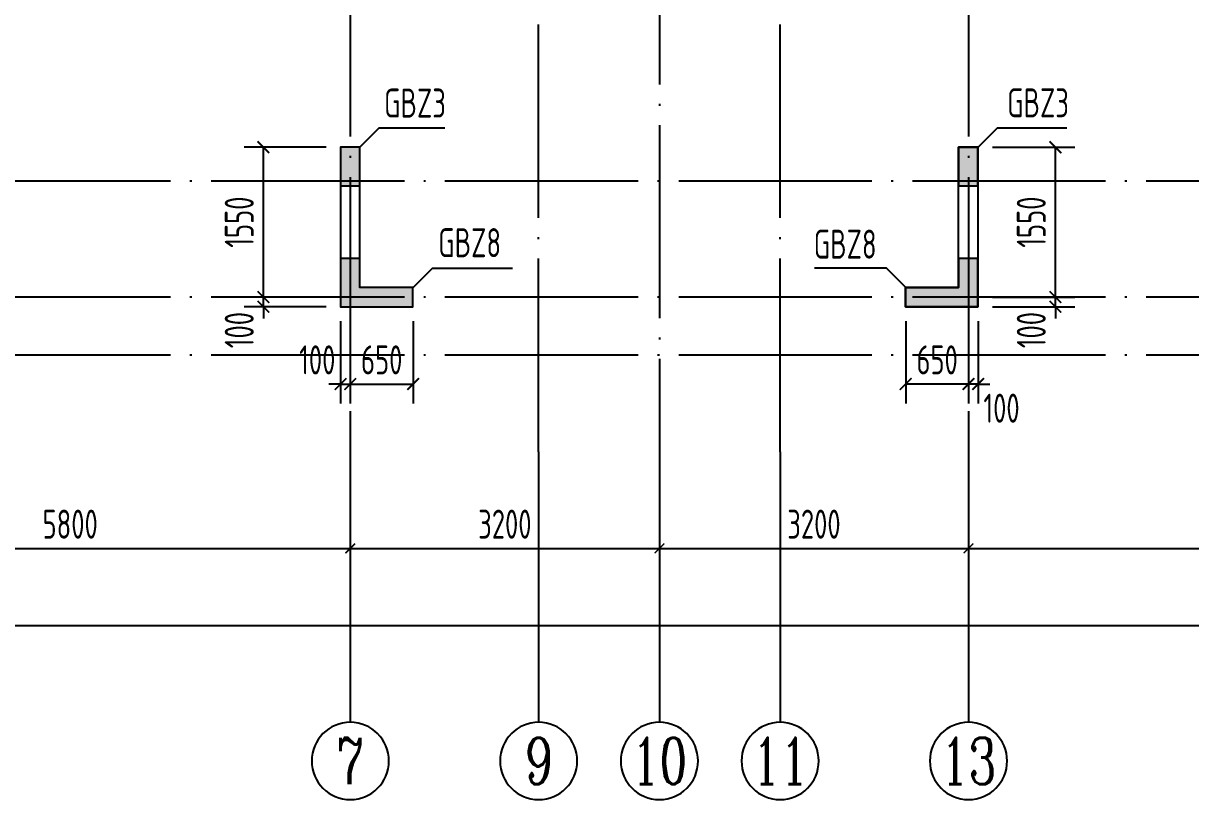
# Model space of a CAD drawing. Extents: x -1058961 to 23600, y -449123 to 2751847.
# Drawn here: x -438814 to -426729, y -190577 to -182545 of the extents above; entities that cross this region are included whole.
import ezdxf
from ezdxf.enums import TextEntityAlignment as Align

# ---------------------------------------------------------------- set-up
doc = ezdxf.new("R2010")
doc.units = 0
doc.header["$LTSCALE"] = 1000
doc.linetypes.add('DOTE', pattern=[2.42, 2, -0.2, 0.02, -0.2])
doc.layers.get('0').update_dxf_attribs({"linetype": 'CONTINUOUS'})
doc.layers.get('DEFPOINTS').update_dxf_attribs({"linetype": 'CONTINUOUS'})
for name, color, linetype in [('A-AXIS', 1, 'CONTINUOUS'), ('A-DOTE', 10, 'DOTE'), ('AXIS_NUM', 7, 'CONTINUOUS'), ('S-Q墙实线', 6, 'CONTINUOUS'), ('S-Q墙标注', 3, 'CONTINUOUS'), ('S-X详图填充', 252, 'CONTINUOUS'), ('S-X详图实线', 4, 'CONTINUOUS'), ('S-Y一般标注', 3, 'CONTINUOUS'), ('S-Z柱编号', 6, 'CONTINUOUS')]:
    doc.layers.add(name, color=color, linetype=linetype)
doc.styles.add('TSSD_Axis', font='complex.shx', dxfattribs={"width": 0.7, "bigfont": 'hztxt.shx'})
doc.styles.add('TSSD_DIMENSION', font='Tssdeng.shx', dxfattribs={"width": 0.7, "bigfont": 'tssdchn.shx'})
doc.styles.add('TSSD_REIN', font='tssdeng.shx', dxfattribs={"width": 0.7, "height": 300, "bigfont": 'tssdchn.shx'})
doc.styles.add('结构文字', font='zstxt.shx', dxfattribs={"width": 0.7, "bigfont": 'zshz.shx'})
doc.dimstyles.new('STRUCK', dxfattribs={"dimtxt": 400, "dimasz": 121, "dimexe": 200, "dimexo": 150, "dimgap": 115, "dimtad": 1, "dimdec": 0, "dimdsep": 46, "dimtxsty": '结构文字', "dimblk": 'ARCHTICK', "dimcen": 400, "dimclrd": 3, "dimclre": 3, "dimclrt": 7, "dimadec": 0, "dimazin": 0, "dimtfac": 1, "dimtdec": 0, "dimtix": 1, "dimtmove": 2, "dimatfit": 3, "dimldrblk": '_DIMX', "dimfxl": 0, "dimtolj": 1, "dimtzin": 0, "dimarcsym": 0})
doc.dimstyles.new('TSSD_100_100', dxfattribs={"dimtxt": 300, "dimasz": 100, "dimexe": 100, "dimexo": 250, "dimgap": 100, "dimtad": 1, "dimdec": 0, "dimzin": 0, "dimdsep": 46, "dimtxsty": 'TSSD_DIMENSION', "dimblk": 'ARCHTICK', "dimcen": 0, "dimdle": 100, "dimclrt": 7, "dimadec": 0, "dimazin": 0, "dimtfac": 1, "dimtdec": 0, "dimtix": 1, "dimtmove": 2, "dimatfit": 3, "dimldrblk": 'ARCHTICK', "dimfxl": 0, "dimtolj": 1, "dimtzin": 0, "dimarcsym": 0})

# ---------------------------------------------------------------- blocks, each defined once
blk = doc.blocks.new('_ArchTick')
at = {"color": 0, "linetype": 'ByBlock', "const_width": 0.15}
blk.add_lwpolyline([(-0.5, -0.5), (0.5, 0.5)], dxfattribs=at)
blk = doc.blocks.new('*D1099')
at = {"layer": 'DEFPOINTS', "color": 0}
for p in [(8100, 3600), (13900, 3600), (13900, 2600)]:
    blk.add_point(p, dxfattribs=at)
at = {"layer": 'S-Y一般标注', "color": 0, "lineweight": -2}
for p, q in [((8100, 3350), (8100, 2500)), ((13900, 3350), (13900, 2500)), ((8000, 2600), (14000, 2600))]:
    blk.add_line(p, q, dxfattribs=at)
at = {"layer": 'S-Y一般标注', "color": 0, "lineweight": -2, "xscale": 100, "yscale": 100, "zscale": 100, "rotation": 180}
blk.add_blockref('_ArchTick', (8100, 2600), dxfattribs=at)
at = {"layer": 'S-Y一般标注', "color": 0, "lineweight": -2, "xscale": 100, "yscale": 100, "zscale": 100}
blk.add_blockref('_ArchTick', (13900, 2600), dxfattribs=at)
at = {"layer": 'S-Y一般标注', "color": 7, "insert": (11000, 2850), "char_height": 300, "attachment_point": 5, "style": 'TSSD_DIMENSION'}
blk.add_mtext('\\A1;5800', dxfattribs=at)
blk = doc.blocks.new('ts_axno')
at = {"color": 0, "linetype": 'ByBlock', "lineweight": -2}
blk.add_circle((0, 0), 0.5, dxfattribs=at)
at = {"color": 0, "linetype": 'ByBlock', "lineweight": -2, "style": 'TSSD_Axis', "width": 0.7}
blk.add_attdef('A', text='', height=0.6, dxfattribs=at).set_placement((0, 0), align=Align.MIDDLE_CENTER)
blk = doc.blocks.new('*D1100')
at = {"layer": 'DEFPOINTS', "color": 0}
for p in [(17100, 3600), (20300, 3600), (20300, 2600)]:
    blk.add_point(p, dxfattribs=at)
at = {"layer": 'S-Y一般标注', "color": 0, "lineweight": -2}
for p, q in [((17100, 3350), (17100, 2500)), ((20300, 3350), (20300, 2500)), ((17000, 2600), (20400, 2600))]:
    blk.add_line(p, q, dxfattribs=at)
at = {"layer": 'S-Y一般标注', "color": 0, "lineweight": -2, "xscale": 100, "yscale": 100, "zscale": 100, "rotation": 180}
blk.add_blockref('_ArchTick', (17100, 2600), dxfattribs=at)
at = {"layer": 'S-Y一般标注', "color": 0, "lineweight": -2, "xscale": 100, "yscale": 100, "zscale": 100}
blk.add_blockref('_ArchTick', (20300, 2600), dxfattribs=at)
at = {"layer": 'S-Y一般标注', "color": 7, "insert": (18700, 2850), "char_height": 300, "attachment_point": 5, "style": 'TSSD_DIMENSION'}
blk.add_mtext('\\A1;3200', dxfattribs=at)
blk = doc.blocks.new('*D1101')
at = {"layer": 'DEFPOINTS', "color": 0}
for p in [(20300, 3600), (26100, 3600), (26100, 2600)]:
    blk.add_point(p, dxfattribs=at)
at = {"layer": 'S-Y一般标注', "color": 0, "lineweight": -2}
for p, q in [((20300, 3350), (20300, 2500)), ((26100, 3350), (26100, 2500)), ((20200, 2600), (26200, 2600))]:
    blk.add_line(p, q, dxfattribs=at)
at = {"layer": 'S-Y一般标注', "color": 0, "lineweight": -2, "xscale": 100, "yscale": 100, "zscale": 100, "rotation": 180}
blk.add_blockref('_ArchTick', (20300, 2600), dxfattribs=at)
at = {"layer": 'S-Y一般标注', "color": 0, "lineweight": -2, "xscale": 100, "yscale": 100, "zscale": 100}
blk.add_blockref('_ArchTick', (26100, 2600), dxfattribs=at)
at = {"layer": 'S-Y一般标注', "color": 7, "insert": (23200, 2850), "char_height": 300, "attachment_point": 5, "style": 'TSSD_DIMENSION'}
blk.add_mtext('\\A1;5800', dxfattribs=at)
blk = doc.blocks.new('*D1107')
at = {"layer": 'DEFPOINTS', "color": 0}
for p in [(4600, 3600), (54600, 3600), (54600, 1800)]:
    blk.add_point(p, dxfattribs=at)
at = {"layer": 'S-Y一般标注', "color": 0, "lineweight": -2}
for p, q in [((4600, 3350), (4600, 1700)), ((54600, 3350), (54600, 1700)), ((4500, 1800), (54700, 1800))]:
    blk.add_line(p, q, dxfattribs=at)
at = {"layer": 'S-Y一般标注', "color": 0, "lineweight": -2, "xscale": 100, "yscale": 100, "zscale": 100, "rotation": 180}
blk.add_blockref('_ArchTick', (4600, 1800), dxfattribs=at)
at = {"layer": 'S-Y一般标注', "color": 0, "lineweight": -2, "xscale": 100, "yscale": 100, "zscale": 100}
blk.add_blockref('_ArchTick', (54600, 1800), dxfattribs=at)
at = {"layer": 'S-Y一般标注', "color": 7, "insert": (29600, 2050), "char_height": 300, "attachment_point": 5, "style": 'TSSD_DIMENSION'}
blk.add_mtext('\\A1;50000', dxfattribs=at)
blk = doc.blocks.new('*D1108')
at = {"layer": 'DEFPOINTS', "color": 0}
for p in [(13900, 3600), (17100, 3600), (17100, 2600)]:
    blk.add_point(p, dxfattribs=at)
at = {"layer": 'S-Y一般标注', "color": 0, "lineweight": -2}
for p, q in [((13900, 3350), (13900, 2500)), ((17100, 3350), (17100, 2500)), ((13800, 2600), (17200, 2600))]:
    blk.add_line(p, q, dxfattribs=at)
at = {"layer": 'S-Y一般标注', "color": 0, "lineweight": -2, "xscale": 100, "yscale": 100, "zscale": 100, "rotation": 180}
blk.add_blockref('_ArchTick', (13900, 2600), dxfattribs=at)
at = {"layer": 'S-Y一般标注', "color": 0, "lineweight": -2, "xscale": 100, "yscale": 100, "zscale": 100}
blk.add_blockref('_ArchTick', (17100, 2600), dxfattribs=at)
at = {"layer": 'S-Y一般标注', "color": 7, "insert": (15500, 2850), "char_height": 300, "attachment_point": 5, "style": 'TSSD_DIMENSION'}
blk.add_mtext('\\A1;3200', dxfattribs=at)
blk = doc.blocks.new('*D881')
at = {"layer": 'DEFPOINTS', "color": 0}
for p in [(-436329, -185377), (-435529, -185377), (-435529, -185477)]:
    blk.add_point(p, dxfattribs=at)
at = {"layer": 'S-Q墙标注', "color": 3, "lineweight": -2}
for p, q in [((-436329, -185377), (-436329, -185256)), ((-435679, -185377), (-436529, -185377)), ((-436329, -185477), (-436329, -185377)), ((-435679, -185477), (-436529, -185477)), ((-436329, -185477), (-436329, -185598))]:
    blk.add_line(p, q, dxfattribs=at)
at = {"layer": 'S-Q墙标注', "color": 3, "lineweight": -2, "xscale": 121, "yscale": 121, "zscale": 121}
for p, rotation in [((-436329, -185377), 270), ((-436329, -185477), 90)]:
    blk.add_blockref('_ArchTick', p, dxfattribs=dict(at, rotation=rotation))
at = {"layer": 'S-Q墙标注', "color": 7, "insert": (-436579, -185719), "char_height": 300, "attachment_point": 5, "rotation": 90, "style": 'TSSD_REIN'}
blk.add_mtext('\\A1;100', dxfattribs=at)
blk = doc.blocks.new('_DIMX')
blk.add_line((-150, 0), (150, 0))
at = {"const_width": 50}
blk.add_lwpolyline([(-70, -70), (70, 70)], dxfattribs=at)
blk = doc.blocks.new('*D882')
at = {"layer": 'DEFPOINTS', "color": 0}
for p in [(-436329, -183827), (-435529, -183827), (-435529, -185377)]:
    blk.add_point(p, dxfattribs=at)
at = {"layer": 'S-Q墙标注', "color": 3, "lineweight": -2}
for p, q in [((-435679, -183827), (-436529, -183827)), ((-436329, -185377), (-436329, -183827)), ((-435679, -185377), (-436529, -185377))]:
    blk.add_line(p, q, dxfattribs=at)
at = {"layer": 'S-Q墙标注', "color": 3, "lineweight": -2, "xscale": 121, "yscale": 121, "zscale": 121}
for p, rotation in [((-436329, -183827), 90), ((-436329, -185377), 270)]:
    blk.add_blockref('_ArchTick', p, dxfattribs=dict(at, rotation=rotation))
at = {"layer": 'S-Q墙标注', "color": 7, "insert": (-436579, -184602), "char_height": 300, "attachment_point": 5, "rotation": 90, "style": 'TSSD_REIN'}
blk.add_mtext('\\A1;1550', dxfattribs=at)
blk = doc.blocks.new('*D883')
at = {"layer": 'DEFPOINTS', "color": 0}
for p in [(-435529, -185477), (-435429, -185477), (-435429, -186277)]:
    blk.add_point(p, dxfattribs=at)
at = {"layer": 'S-Q墙标注', "color": 3, "lineweight": -2}
for p, q in [((-435529, -185627), (-435529, -186477)), ((-435429, -185627), (-435429, -186477)), ((-435529, -186277), (-435650, -186277)), ((-435529, -186277), (-435429, -186277)), ((-435429, -186277), (-435308, -186277))]:
    blk.add_line(p, q, dxfattribs=at)
at = {"layer": 'S-Q墙标注', "color": 3, "lineweight": -2, "xscale": 121, "yscale": 121, "zscale": 121}
blk.add_blockref('_ArchTick', (-435529, -186277), dxfattribs=at)
at = {"layer": 'S-Q墙标注', "color": 3, "lineweight": -2, "xscale": 121, "yscale": 121, "zscale": 121, "rotation": 180}
blk.add_blockref('_ArchTick', (-435429, -186277), dxfattribs=at)
at = {"layer": 'S-Q墙标注', "color": 7, "insert": (-435771, -186027), "char_height": 300, "attachment_point": 5, "style": 'TSSD_REIN'}
blk.add_mtext('\\A1;100', dxfattribs=at)
blk = doc.blocks.new('*D884')
at = {"layer": 'DEFPOINTS', "color": 0}
for p in [(-435429, -185477), (-434779, -185477), (-434779, -186277)]:
    blk.add_point(p, dxfattribs=at)
at = {"layer": 'S-Q墙标注', "color": 3, "lineweight": -2}
for p, q in [((-435429, -185627), (-435429, -186477)), ((-434779, -185627), (-434779, -186477)), ((-435429, -186277), (-434779, -186277))]:
    blk.add_line(p, q, dxfattribs=at)
at = {"layer": 'S-Q墙标注', "color": 3, "lineweight": -2, "xscale": 121, "yscale": 121, "zscale": 121, "rotation": 180}
blk.add_blockref('_ArchTick', (-435429, -186277), dxfattribs=at)
at = {"layer": 'S-Q墙标注', "color": 3, "lineweight": -2, "xscale": 121, "yscale": 121, "zscale": 121}
blk.add_blockref('_ArchTick', (-434779, -186277), dxfattribs=at)
at = {"layer": 'S-Q墙标注', "color": 7, "insert": (-435104, -186027), "char_height": 300, "attachment_point": 5, "style": 'TSSD_REIN'}
blk.add_mtext('\\A1;650', dxfattribs=at)
blk = doc.blocks.new('*D912')
at = {"layer": 'DEFPOINTS', "color": 0}
for p in [(-428929, -185377), (-428129, -185377), (-428929, -185477)]:
    blk.add_point(p, dxfattribs=at)
at = {"layer": 'S-Q墙标注', "color": 3, "lineweight": -2}
for p, q in [((-428129, -185377), (-428129, -185256)), ((-428779, -185377), (-427929, -185377)), ((-428129, -185477), (-428129, -185377)), ((-428779, -185477), (-427929, -185477)), ((-428129, -185477), (-428129, -185598))]:
    blk.add_line(p, q, dxfattribs=at)
at = {"layer": 'S-Q墙标注', "color": 3, "lineweight": -2, "xscale": 121, "yscale": 121, "zscale": 121}
for p, rotation in [((-428129, -185377), 270), ((-428129, -185477), 90)]:
    blk.add_blockref('_ArchTick', p, dxfattribs=dict(at, rotation=rotation))
at = {"layer": 'S-Q墙标注', "color": 7, "insert": (-428379, -185719), "char_height": 300, "attachment_point": 5, "rotation": 90, "style": 'TSSD_REIN'}
blk.add_mtext('\\A1;100', dxfattribs=at)
blk = doc.blocks.new('*D913')
at = {"layer": 'DEFPOINTS', "color": 0}
for p in [(-428929, -183827), (-428129, -183827), (-428929, -185377)]:
    blk.add_point(p, dxfattribs=at)
at = {"layer": 'S-Q墙标注', "color": 3, "lineweight": -2}
for p, q in [((-428779, -183827), (-427929, -183827)), ((-428129, -185377), (-428129, -183827)), ((-428779, -185377), (-427929, -185377))]:
    blk.add_line(p, q, dxfattribs=at)
at = {"layer": 'S-Q墙标注', "color": 3, "lineweight": -2, "xscale": 121, "yscale": 121, "zscale": 121}
for p, rotation in [((-428129, -183827), 90), ((-428129, -185377), 270)]:
    blk.add_blockref('_ArchTick', p, dxfattribs=dict(at, rotation=rotation))
at = {"layer": 'S-Q墙标注', "color": 7, "insert": (-428379, -184602), "char_height": 300, "attachment_point": 5, "rotation": 90, "style": 'TSSD_REIN'}
blk.add_mtext('\\A1;1550', dxfattribs=at)
blk = doc.blocks.new('*D914')
at = {"layer": 'DEFPOINTS', "color": 0}
for p in [(-429029, -185477), (-428929, -185477), (-429029, -186277)]:
    blk.add_point(p, dxfattribs=at)
at = {"layer": 'S-Q墙标注', "color": 3, "lineweight": -2}
for p, q in [((-429029, -185627), (-429029, -186477)), ((-428929, -185627), (-428929, -186477)), ((-429029, -186277), (-429150, -186277)), ((-428929, -186277), (-429029, -186277)), ((-428929, -186277), (-428808, -186277))]:
    blk.add_line(p, q, dxfattribs=at)
at = {"layer": 'S-Q墙标注', "color": 3, "lineweight": -2, "xscale": 121, "yscale": 121, "zscale": 121}
blk.add_blockref('_ArchTick', (-429029, -186277), dxfattribs=at)
at = {"layer": 'S-Q墙标注', "color": 3, "lineweight": -2, "xscale": 121, "yscale": 121, "zscale": 121, "rotation": 180}
blk.add_blockref('_ArchTick', (-428929, -186277), dxfattribs=at)
at = {"layer": 'S-Q墙标注', "color": 7, "insert": (-428687, -186527), "char_height": 300, "attachment_point": 5, "style": 'TSSD_REIN'}
blk.add_mtext('\\A1;100', dxfattribs=at)
blk = doc.blocks.new('*D915')
at = {"layer": 'DEFPOINTS', "color": 0}
for p in [(-429679, -185477), (-429029, -185477), (-429679, -186277)]:
    blk.add_point(p, dxfattribs=at)
at = {"layer": 'S-Q墙标注', "color": 3, "lineweight": -2}
for p, q in [((-429679, -185627), (-429679, -186477)), ((-429029, -185627), (-429029, -186477)), ((-429029, -186277), (-429679, -186277))]:
    blk.add_line(p, q, dxfattribs=at)
at = {"layer": 'S-Q墙标注', "color": 3, "lineweight": -2, "xscale": 121, "yscale": 121, "zscale": 121, "rotation": 180}
blk.add_blockref('_ArchTick', (-429679, -186277), dxfattribs=at)
at = {"layer": 'S-Q墙标注', "color": 3, "lineweight": -2, "xscale": 121, "yscale": 121, "zscale": 121}
blk.add_blockref('_ArchTick', (-429029, -186277), dxfattribs=at)
at = {"layer": 'S-Q墙标注', "color": 7, "insert": (-429354, -186027), "char_height": 300, "attachment_point": 5, "style": 'TSSD_REIN'}
blk.add_mtext('\\A1;650', dxfattribs=at)
blk = doc.blocks.new('20210726.16395156')
at = {"layer": 'A-AXIS'}
for p, q in [((13900, 3600), (13900, 800)), ((15850, 3600), (15850, 800)), ((17100, 3600), (17100, 800)), ((18350, 3600.1), (18350, 800.1)), ((20300, 3600), (20300, 800))]:
    blk.add_line(p, q, dxfattribs=at)
at = {"layer": 'A-DOTE'}
for p, q in [((13900.2, 13700), (13900, 3600)), ((20299.8, 13700), (20300, 3600)), ((15850, 3600), (15850, 11500)), ((18350, 3600.1), (18350, 11500)), ((17100, 9400), (17100, 3600)), ((55600, 6400), (3600, 6400)), ((55600, 5200), (3600, 5200)), ((55600, 4600), (3600, 4600))]:
    blk.add_line(p, q, dxfattribs=at)
at = {"layer": 'A-AXIS'}
ref = blk.add_blockref('ts_axno', (13900, 400), dxfattribs=dict(at, xscale=-800, yscale=800, zscale=800, rotation=180))
ref.add_attrib('5', '7', dxfattribs={"layer": 'AXIS_NUM', "height": 480, "style": 'TSSD_Axis', "width": 0.7}).set_placement((13900, 400), align=Align.MIDDLE_CENTER)
ref = blk.add_blockref('ts_axno', (15850, 400), dxfattribs=dict(at, xscale=-800, yscale=800, zscale=800, rotation=180))
ref.add_attrib('5', '9', dxfattribs={"layer": 'AXIS_NUM', "height": 480, "style": 'TSSD_Axis', "width": 0.7}).set_placement((15850, 400), align=Align.MIDDLE_CENTER)
ref = blk.add_blockref('ts_axno', (17100, 400), dxfattribs=dict(at, xscale=-800, yscale=800, zscale=800, rotation=180))
ref.add_attrib('8', '10', dxfattribs={"layer": 'AXIS_NUM', "height": 480, "style": 'TSSD_Axis', "width": 0.7}).set_placement((17100, 400), align=Align.MIDDLE_CENTER)
ref = blk.add_blockref('ts_axno', (18350, 400.1), dxfattribs=dict(at, xscale=-800, yscale=800, zscale=800, rotation=180))
ref.add_attrib('5', '11', dxfattribs={"layer": 'AXIS_NUM', "height": 480, "style": 'TSSD_Axis', "width": 0.7}).set_placement((18350, 400.1), align=Align.MIDDLE_CENTER)
ref = blk.add_blockref('ts_axno', (20300, 400), dxfattribs=dict(at, xscale=-800, yscale=800, zscale=800, rotation=180))
ref.add_attrib('8', '13', dxfattribs={"layer": 'AXIS_NUM', "height": 480, "style": 'TSSD_Axis', "width": 0.7}).set_placement((20300, 400), align=Align.MIDDLE_CENTER)
at = {"layer": 'S-Y一般标注'}
for base, p1, p2, picture, middle in [((54600, 1800), (4600, 3600), (54600, 3600), '*D1107', (29600, 2050)), ((13900, 2600), (8100, 3600), (13900, 3600), '*D1099', (11000, 2850)), ((17100, 2600), (13900, 3600), (17100, 3600), '*D1108', (15500, 2850)), ((20300, 2600), (17100, 3600), (20300, 3600), '*D1100', (18700, 2850)), ((26100, 2600), (20300, 3600), (26100, 3600), '*D1101', (23200, 2850))]:
    dim = blk.add_linear_dim(base=base, p1=p1, p2=p2, dimstyle='TSSD_100_100', dxfattribs=at)
    dim.commit()
    dim.dimension.update_dxf_attribs({"geometry": picture, "text_midpoint": middle})

msp = doc.modelspace()

# ---------------------------------------------------------------- hatches: boundary and pattern name
at = {"layer": 'S-X详图填充'}
h = msp.add_hatch(color=256, dxfattribs=at)
h.dxf.hatch_style = 1
h.paths.add_polyline_path([(-435531.49, -184226.9), (-435331.49, -184226.9), (-435331.49, -183826.9), (-435531.49, -183826.9)])
h = msp.add_hatch(color=256, dxfattribs=at)
h.dxf.hatch_style = 1
h.paths.add_polyline_path([(-429131.54, -184226.9), (-428931.54, -184226.9), (-428931.54, -183826.9), (-429131.54, -183826.9)])
h = msp.add_hatch(color=256, dxfattribs=at)
h.dxf.hatch_style = 1
h.paths.add_polyline_path([(-435331.49, -184976.9), (-435531.49, -184976.9), (-435531.49, -185476.9), (-434781.5, -185476.9), (-434781.5, -185276.9), (-435331.49, -185276.9)])
h = msp.add_hatch(color=256, dxfattribs=at)
h.dxf.hatch_style = 1
h.paths.add_polyline_path([(-428931.54, -184976.9), (-429131.54, -184976.9), (-429131.54, -185276.9), (-429681.52, -185276.9), (-429681.52, -185476.9), (-428931.54, -185476.9)])

# ---------------------------------------------------------------- linework, layer by layer
at = {"layer": 'S-Q墙实线'}
for points in [[(-435531.49, -185476.9), (-434781.5, -185476.9), (-434781.5, -185276.9), (-435331.49, -185276.9), (-435331.49, -183826.9), (-435531.49, -183826.9)], [(-428931.54, -185476.9), (-429681.52, -185476.9), (-429681.52, -185276.9), (-429131.54, -185276.9), (-429131.54, -184176.9), (-429131.54, -183826.9), (-428931.54, -183826.9), (-428931.54, -184176.9)]]:
    msp.add_lwpolyline(points, close=True, dxfattribs=at)
at = {"layer": 'S-X详图实线'}
for points in [[(-435531.49, -184226.9), (-435331.49, -184226.9), (-435331.49, -183826.9), (-435531.49, -183826.9), (-435531.49, -184226.9)], [(-429131.54, -184226.9), (-428931.54, -184226.9), (-428931.54, -183826.9), (-429131.54, -183826.9), (-429131.54, -184226.9)], [(-435331.49, -184976.9), (-435531.49, -184976.9), (-435531.49, -185476.9), (-434781.5, -185476.9), (-434781.5, -185276.9), (-435331.49, -185276.9), (-435331.49, -184976.9)], [(-428931.54, -184976.9), (-429131.54, -184976.9), (-429131.54, -185276.9), (-429681.52, -185276.9), (-429681.52, -185476.9), (-428931.54, -185476.9), (-428931.54, -184976.9)]]:
    msp.add_lwpolyline(points, close=True, dxfattribs=at)
at = {"layer": 'S-Z柱编号', "color": 7}
for points in [[(-435329, -183826.9), (-435129, -183626.9), (-434450.39, -183626.9)], [(-428929.05, -183826.9), (-428729.05, -183626.9), (-428009.84, -183626.9)], [(-434779.01, -185276.9), (-434579.01, -185076.9), (-433749.24, -185076.9)], [(-429679.03, -185276.9), (-429879.03, -185076.9), (-430622.55, -185076.9)]]:
    msp.add_lwpolyline(points, dxfattribs=at)

# ---------------------------------------------------------------- block references
at = {"layer": 'A-DOTE'}
msp.add_blockref('20210726.16395156', (-449329.01, -190576.94), dxfattribs=at)

# ---------------------------------------------------------------- texts
at = {"layer": 'S-Z柱编号', "color": 7, "style": 'TSSD_REIN', "width": 0.7}
for s, p in [('GBZ3', (-435079.16, -183610.15)), ('GBZ3', (-428629.05, -183607.4)), ('GBZ8', (-434518.78, -185054.51)), ('GBZ8', (-430630.94, -185069.85))]:
    msp.add_text(s, height=300, dxfattribs=at).set_placement(p, align=Align.BOTTOM_LEFT)

# ---------------------------------------------------------------- dimensions: what is measured, and where the dimension line sits
at = {"layer": 'S-Q墙标注'}
for base, p1, p2, angle, picture, middle in [((-436329, -183826.9), (-435529, -185376.9), (-435529, -183826.9), 90, '*D882', (-436579, -184601.9)), ((-428129.02, -183826.9), (-428929.02, -185376.9), (-428929.02, -183826.9), 90, '*D913', (-428379.02, -184601.9)), ((-429679.01, -186276.9), (-429029.04, -185476.9), (-429679.01, -185476.9), 180, '*D915', (-429354.03, -186026.9))]:
    dim = msp.add_linear_dim(base=base, p1=p1, p2=p2, angle=angle, dimstyle='STRUCK', override={"dimtxt": 300, "dimgap": 100, "dimtxsty": 'TSSD_REIN'}, dxfattribs=at)
    dim.commit()
    dim.dimension.update_dxf_attribs({"geometry": picture, "text_midpoint": middle})
for base, p1, p2, angle, picture, middle in [((-436329, -185376.9), (-435529, -185476.9), (-435529, -185376.9), 90, '*D881', (-436579, -185718.83)), ((-428129.02, -185376.9), (-428929.02, -185476.9), (-428929.02, -185376.9), 90, '*D912', (-428379.02, -185718.83)), ((-429029.04, -186276.9), (-428929.02, -185476.9), (-429029.04, -185476.9), 180, '*D914', (-428687.1, -186526.9))]:
    dim = msp.add_linear_dim(base=base, p1=p1, p2=p2, angle=angle, dimstyle='STRUCK', override={"dimtxt": 300, "dimgap": 100, "dimtxsty": 'TSSD_REIN'}, dxfattribs=at)
    dim.commit()
    dim.dimension.update_dxf_attribs({"geometry": picture, "text_midpoint": middle, "dimtype": 160})
dim = msp.add_linear_dim(base=(-435428.98, -186276.9), p1=(-435529, -185476.9), p2=(-435428.98, -185476.9), dimstyle='STRUCK', override={"dimtxt": 300, "dimgap": 100, "dimtxsty": 'TSSD_REIN'}, dxfattribs=at)
dim.commit()
dim.dimension.update_dxf_attribs({"geometry": '*D883', "text_midpoint": (-435770.92, -186026.9), "dimtype": 160})
dim = msp.add_linear_dim(base=(-434779.01, -186276.9), p1=(-435428.98, -185476.9), p2=(-434779.01, -185476.9), dimstyle='STRUCK', override={"dimtxt": 300, "dimgap": 100, "dimtxsty": 'TSSD_REIN'}, dxfattribs=at)
dim.commit()
dim.dimension.update_dxf_attribs({"geometry": '*D884', "text_midpoint": (-435103.99, -186026.9)})

doc.saveas('drawing.dxf')
